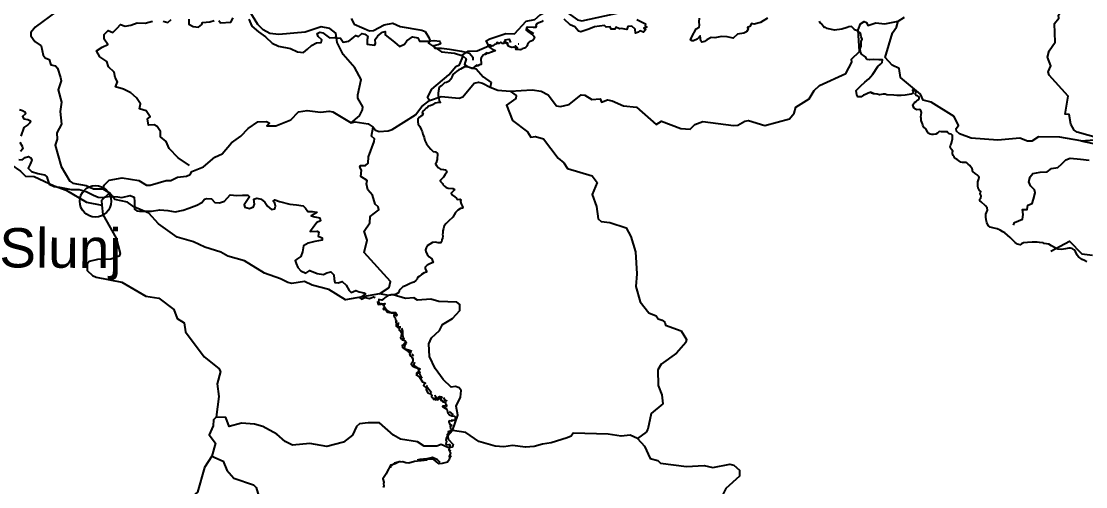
# Model space of a CAD drawing. Header units: metres. Extents: x 13.21 to 19.52, y 42.14 to 46.62.
# Drawn here: x 15.538 to 16.146, y 44.956 to 45.222 of the extents above; entities that cross this region are included whole.
import ezdxf

# ---------------------------------------------------------------- set-up
doc = ezdxf.new("R2010")
doc.units = ezdxf.units.M
doc.header["$MEASUREMENT"] = 0
for name, color, linetype in [('CESTE', 5, 'Continuous'), ('GE_obr', 210, 'Continuous'), ('grad_manji', 1, 'Continuous'), ('hr', 9, 'Continuous'), ('naziv_manji', 1, 'Continuous'), ('RIJEKE', 4, 'Continuous')]:
    doc.layers.add(name, color=color, linetype=linetype)
doc.styles.get("Standard").update_dxf_attribs({"font": 'arial.ttf'})

msp = doc.modelspace()

# ---------------------------------------------------------------- linework, layer by layer
at = {"layer": 'CESTE'}
for p, q in [((15.78933, 45.20235), (15.79016, 45.20189)), ((15.80623, 45.18679), (15.8056, 45.18428)), ((15.58445, 45.12613), (15.58508, 45.12819)), ((15.6094, 45.12835), (15.61141, 45.12827)), ((15.58445, 45.12613), (15.58819, 45.12384)), ((15.74231, 44.99251), (15.73586, 44.99252))]:
    msp.add_line(p, q, dxfattribs=at)
for points in [[(16.153, 45.15509), (16.14076, 45.15851), (16.13906, 45.15975), (16.1371, 45.16312), (16.13622, 45.16858), (16.13386, 45.16879), (16.13557, 45.17902), (16.1247, 45.19111), (16.12424, 45.19288), (16.12573, 45.1963), (16.12385, 45.20139), (16.12481, 45.20496), (16.12818, 45.20982), (16.12773, 45.22058), (16.13028, 45.22354), (16.13008, 45.22538), (16.13115, 45.22699), (16.13601, 45.23119), (16.14608, 45.2329)], [(15.55811, 45.22768), (15.54571, 45.21852), (15.54331, 45.21539), (15.54332, 45.21357), (15.54548, 45.21036), (15.54917, 45.20788), (15.55037, 45.20257), (15.55141, 45.20103), (15.55373, 45.20009), (15.55473, 45.19687), (15.5574, 45.19643), (15.55858, 45.19498), (15.56015, 45.18965), (15.56056, 45.18789), (15.55891, 45.18267), (15.56089, 45.17559), (15.55995, 45.17025), (15.56072, 45.16306), (15.55807, 45.15816), (15.55829, 45.15459), (15.55721, 45.15113), (15.56056, 45.13884), (15.56547, 45.13052), (15.56726, 45.1294), (15.57485, 45.12801)], [(15.72611, 45.16378), (15.73097, 45.16783), (15.73272, 45.17123), (15.73288, 45.17301), (15.73006, 45.17802), (15.72997, 45.17983), (15.732, 45.18863), (15.7283, 45.1953), (15.72168, 45.20295), (15.71826, 45.20972), (15.71746, 45.21509), (15.71395, 45.21768), (15.70915, 45.21863), (15.69999, 45.21557), (15.68488, 45.21433), (15.67983, 45.21477), (15.67593, 45.21703), (15.67296, 45.21994), (15.66676, 45.22982)], [(15.78933, 45.20235), (15.79294, 45.20468), (15.79813, 45.20495), (15.80483, 45.20777), (15.80331, 45.2106), (15.80528, 45.2118), (15.81456, 45.21493), (15.81937, 45.21459), (15.82615, 45.2219), (15.83113, 45.22292), (15.83438, 45.22566), (15.83854, 45.22772), (15.846, 45.2286), (15.84822, 45.22783), (15.85542, 45.2227), (15.85788, 45.22216), (15.8797, 45.22693)], [(15.72619, 45.2235), (15.72791, 45.22014), (15.73675, 45.21638), (15.73901, 45.21653), (15.74498, 45.21987), (15.75003, 45.2208), (15.75413, 45.21892), (15.76655, 45.21677), (15.76854, 45.21595), (15.77047, 45.2126), (15.77119, 45.21106), (15.77044, 45.20931), (15.77771, 45.20432), (15.78523, 45.20355), (15.78933, 45.20235)], [(15.81694, 45.18199), (15.82959, 45.1827), (15.83462, 45.18202), (15.83862, 45.17988), (15.8434, 45.17354), (15.84576, 45.17319), (15.85064, 45.1744), (15.85746, 45.17977), (15.85964, 45.17972), (15.86355, 45.17712), (15.86832, 45.17746), (15.86911, 45.17561), (15.87261, 45.17692), (15.87517, 45.17649), (15.88167, 45.17363), (15.88921, 45.17285), (15.90026, 45.16285), (15.90335, 45.16487), (15.91445, 45.16058), (15.91968, 45.1602), (15.92247, 45.16296), (15.92701, 45.16466), (15.94447, 45.1624), (15.94691, 45.1625), (15.95102, 45.16483), (15.95315, 45.16523), (15.96234, 45.16233), (15.97655, 45.1662), (15.97906, 45.16928), (15.98007, 45.17287), (15.98777, 45.17747), (15.99055, 45.1823), (15.9937, 45.18516), (16.0086, 45.19205), (16.01211, 45.19841), (16.01181, 45.20026), (16.01647, 45.20451), (16.01565, 45.21701), (16.01696, 45.22037), (16.01913, 45.22172), (16.02048, 45.22118), (16.02112, 45.21939), (16.02581, 45.22086), (16.03083, 45.22031), (16.0385, 45.22181)], [(16.11872, 45.15578), (16.11481, 45.15348), (16.11237, 45.15337), (16.10798, 45.15513), (16.0954, 45.15404), (16.08024, 45.15508), (16.07358, 45.15765), (16.07189, 45.15912), (16.07161, 45.16071), (16.0729, 45.16236), (16.07055, 45.1674), (16.05735, 45.17565), (16.0528, 45.17675), (16.05136, 45.1803), (16.03978, 45.18966), (16.03918, 45.19482), (16.03503, 45.19673), (16.03106, 45.20121), (16.03533, 45.21529), (16.03758, 45.21842), (16.0385, 45.22181)], [(16.0385, 45.22181), (16.04218, 45.22425)], [(15.77089, 45.17666), (15.76974, 45.17839), (15.77234, 45.18302), (15.78189, 45.19135), (15.7859, 45.19592), (15.78812, 45.19692), (15.79016, 45.20189)], [(15.79016, 45.20189), (15.79177, 45.20039), (15.79091, 45.1971), (15.79278, 45.19583), (15.79754, 45.1946), (15.80151, 45.19013), (15.80623, 45.18679)], [(15.77089, 45.17666), (15.77767, 45.17898), (15.78786, 45.17803), (15.79, 45.1787), (15.79639, 45.18646), (15.79889, 45.18698), (15.80126, 45.18654), (15.8056, 45.18428)], [(15.8056, 45.18428), (15.81002, 45.18253), (15.81694, 45.18199)], [(15.73874, 45.16129), (15.74012, 45.15967), (15.74217, 45.15894), (15.74741, 45.15922), (15.7496, 45.16002), (15.76284, 45.16846), (15.76654, 45.17317), (15.77089, 45.17666)], [(15.81694, 45.18199), (15.82034, 45.1795), (15.8202, 45.17767), (15.81484, 45.17392), (15.81824, 45.16522), (15.82697, 45.15871), (15.82873, 45.15559), (15.83137, 45.15603), (15.83604, 45.15476), (15.8443, 45.14364), (15.84757, 45.14098), (15.84981, 45.13775), (15.86378, 45.13356), (15.86661, 45.12978)], [(15.61141, 45.12827), (15.62055, 45.13098), (15.62314, 45.13084), (15.62711, 45.13287), (15.63222, 45.13344), (15.63418, 45.13443), (15.63516, 45.13615), (15.6418, 45.13873), (15.64836, 45.14421), (15.65258, 45.1462), (15.65785, 45.15236), (15.66313, 45.15617), (15.66731, 45.16068), (15.67286, 45.16444), (15.67776, 45.16455), (15.67958, 45.16359), (15.67799, 45.16214), (15.68311, 45.16211), (15.69177, 45.16566), (15.6962, 45.17004), (15.70112, 45.17087), (15.70866, 45.16986), (15.71359, 45.17056), (15.71582, 45.1701), (15.72611, 45.16378)], [(15.49216, 45.16672), (15.50167, 45.16421), (15.50422, 45.16121), (15.50377, 45.15937), (15.50458, 45.15784), (15.51235, 45.15067), (15.51813, 45.14714), (15.52292, 45.14606), (15.52923, 45.14309), (15.53188, 45.13998), (15.53741, 45.13629), (15.54027, 45.13334), (15.54519, 45.13325), (15.55659, 45.12786)], [(15.72611, 45.16378), (15.72856, 45.1644), (15.73591, 45.16322), (15.73874, 45.16129)], [(15.73501, 45.12908), (15.73524, 45.13096), (15.73169, 45.13321), (15.73218, 45.13684), (15.73106, 45.13864), (15.73156, 45.13947), (15.7344, 45.13944), (15.73587, 45.14092), (15.736, 45.14449), (15.7394, 45.15315), (15.73957, 45.15479), (15.73786, 45.15618), (15.73874, 45.16129)], [(16.14291, 45.15349), (16.13076, 45.15562), (16.11872, 45.15578)], [(16.14291, 45.15349), (16.15341, 45.15427)], [(16.14291, 45.15349), (16.1527, 45.15144), (16.15727, 45.14524), (16.16158, 45.14402), (16.16298, 45.14244), (16.1692, 45.13951), (16.18158, 45.13761), (16.18592, 45.13572), (16.19584, 45.13496), (16.20338, 45.13573), (16.21909, 45.14149), (16.22407, 45.14201), (16.22909, 45.14135), (16.23594, 45.13898), (16.23792, 45.1378), (16.23928, 45.13445), (16.24086, 45.13308), (16.24631, 45.131)], [(15.55659, 45.12786), (15.56337, 45.12543), (15.57505, 45.11856), (15.58391, 45.11686)], [(15.57485, 45.12801), (15.57906, 45.12617), (15.58445, 45.12613)], [(15.58508, 45.12819), (15.58799, 45.13105), (15.59537, 45.13248), (15.60498, 45.13094), (15.6094, 45.12835)], [(15.74229, 45.06621), (15.74792, 45.06977), (15.74873, 45.07326), (15.73357, 45.08977), (15.73539, 45.09682), (15.73362, 45.10194), (15.73681, 45.10682), (15.73706, 45.11039), (15.742, 45.11423), (15.74165, 45.11595), (15.73985, 45.11733), (15.73836, 45.12255), (15.73575, 45.12558), (15.73501, 45.12908)], [(15.86661, 45.12978), (15.86377, 45.12298), (15.86634, 45.11608), (15.86726, 45.10896), (15.86899, 45.10758), (15.87391, 45.10699), (15.88317, 45.10399), (15.88583, 45.09895), (15.88859, 45.09018), (15.88933, 45.07761), (15.88873, 45.07041), (15.89114, 45.0616), (15.89622, 45.05541), (15.90044, 45.05362), (15.90143, 45.0519), (15.9038, 45.05125), (15.90523, 45.0501), (15.90564, 45.04834), (15.91466, 45.04511), (15.91773, 45.04018), (15.9173, 45.03842), (15.91201, 45.03239), (15.90321, 45.02616), (15.90123, 45.02281), (15.90152, 45.01385), (15.90356, 45.00867), (15.90407, 45.00339), (15.8974, 44.99787), (15.89564, 44.989), (15.89461, 44.98734), (15.8896, 44.98372)], [(15.58819, 45.12384), (15.58364, 45.11955), (15.58391, 45.11686)], [(15.74229, 45.06621), (15.72303, 45.06279), (15.71339, 45.06865), (15.70389, 45.07116), (15.6996, 45.0732), (15.69233, 45.07217), (15.68995, 45.07271), (15.68587, 45.07486), (15.67671, 45.07798), (15.66522, 45.085), (15.65586, 45.08777), (15.65186, 45.08999), (15.64263, 45.09293), (15.63625, 45.09591), (15.62691, 45.09855), (15.61615, 45.10618), (15.61062, 45.11221), (15.60201, 45.11599), (15.59853, 45.11861), (15.59117, 45.12006), (15.58819, 45.12384)], [(15.58391, 45.11686), (15.58447, 45.11148), (15.59192, 45.0981), (15.59434, 45.08919), (15.59366, 45.08766), (15.58906, 45.08597), (15.58145, 45.08588), (15.57667, 45.08477), (15.57543, 45.08318), (15.57542, 45.07961), (15.57844, 45.07673), (15.58063, 45.07581), (15.59529, 45.07299), (15.609, 45.06494), (15.61632, 45.06367), (15.62502, 45.05726), (15.62689, 45.05209), (15.63075, 45.04969), (15.63154, 45.04454), (15.64218, 45.0302), (15.65064, 45.02355), (15.6515, 45.02188), (15.64962, 45.01485), (15.65061, 45.00769), (15.64911, 44.99576)], [(15.784, 44.98822), (15.78707, 44.99696), (15.78624, 45.0022), (15.78855, 45.00732), (15.78898, 45.01096), (15.78795, 45.01257), (15.78582, 45.0134), (15.78328, 45.01296), (15.77881, 45.01727), (15.7741, 45.02364), (15.77083, 45.03044), (15.77059, 45.0376), (15.77211, 45.04105), (15.77666, 45.04526), (15.77836, 45.04869), (15.78404, 45.05223), (15.78826, 45.05674), (15.78831, 45.06024), (15.78644, 45.06153), (15.77629, 45.06179), (15.77162, 45.06311), (15.76411, 45.06269), (15.76207, 45.0639), (15.75719, 45.0636), (15.75025, 45.0657), (15.7477, 45.06536), (15.74229, 45.06621)], [(15.64911, 44.99576), (15.64759, 44.99428), (15.64731, 44.99079), (15.64507, 44.98567), (15.6488, 44.98097), (15.64665, 44.97354)], [(15.73586, 44.99252), (15.73099, 44.99194), (15.72926, 44.99058), (15.72692, 44.9855), (15.72186, 44.98147), (15.71239, 44.979), (15.70256, 44.98079), (15.69277, 44.97991), (15.68844, 44.98189), (15.6837, 44.9861), (15.67575, 44.99043), (15.67104, 44.99185), (15.6635, 44.99237), (15.65649, 44.99049), (15.65463, 44.99559), (15.64911, 44.99576)], [(15.784, 44.98822), (15.78148, 44.98514), (15.78165, 44.98335), (15.78445, 44.98028), (15.78414, 44.97867), (15.78144, 44.97856), (15.77753, 44.98017), (15.77516, 44.97929), (15.76787, 44.97928), (15.76409, 44.9817), (15.75437, 44.98327), (15.75034, 44.98548), (15.74231, 44.99251)], [(15.83536, 44.98049), (15.83074, 44.97908), (15.82566, 44.97864), (15.81828, 44.97968), (15.81338, 44.97883), (15.80835, 44.97927), (15.799, 44.98197), (15.79164, 44.98699), (15.784, 44.98822)], [(15.8896, 44.98372), (15.88557, 44.98556), (15.88043, 44.98506), (15.87303, 44.98619), (15.85303, 44.98669), (15.85183, 44.985), (15.84962, 44.98411), (15.84049, 44.98116), (15.83536, 44.98049)], [(15.8896, 44.98372), (15.89376, 44.97921), (15.89691, 44.97228), (15.90123, 44.97102), (15.90286, 44.96956), (15.91776, 44.96775), (15.92784, 44.96816), (15.93267, 44.96704), (15.9424, 44.96904), (15.94463, 44.96848), (15.94792, 44.96559), (15.94793, 44.96214), (15.94008, 44.95512), (15.93591, 44.94668), (15.92125, 44.93429), (15.92017, 44.92946)], [(15.64665, 44.97354), (15.64246, 44.96705), (15.63838, 44.953), (15.63358, 44.94882), (15.62522, 44.93842)], [(15.64665, 44.97354), (15.65305, 44.97079), (15.65511, 44.9656), (15.65913, 44.96105), (15.67047, 44.95715), (15.67196, 44.95568), (15.67354, 44.95046), (15.67767, 44.94822), (15.67854, 44.94667), (15.67779, 44.94486), (15.6803, 44.94183), (15.68231, 44.94071), (15.68957, 44.93922), (15.70123, 44.93229), (15.70644, 44.9221), (15.71116, 44.92221), (15.71774, 44.9168), (15.71948, 44.90983), (15.72382, 44.9054), (15.72422, 44.90367), (15.72404, 44.89464), (15.72673, 44.88956), (15.724, 44.88514)]]:
    msp.add_lwpolyline(points, dxfattribs=at)
at = {"layer": 'GE_obr'}
msp.add_lwpolyline([(16.12575, 45.09068), (16.13642, 45.09623), (16.14332, 45.08906), (16.14954, 45.08836)], dxfattribs=at)
at = {"layer": 'grad_manji'}
msp.add_circle((15.58019, 45.11907), 0.00898, dxfattribs=at)
at = {"layer": 'hr'}
for points in [[(15.83591, 45.22236), (15.8349, 45.22156), (15.83331, 45.22094), (15.83213, 45.22036), (15.83167, 45.21943), (15.83195, 45.21888), (15.83155, 45.21834), (15.8302, 45.21824), (15.8266, 45.21849), (15.82617, 45.21751), (15.8262, 45.21679), (15.82705, 45.2159), (15.82972, 45.21407), (15.83057, 45.21331), (15.83088, 45.21225), (15.82999, 45.21081), (15.82805, 45.21008), (15.82772, 45.2097), (15.82696, 45.20851), (15.82654, 45.20763), (15.82592, 45.20703), (15.82522, 45.20642), (15.82386, 45.2061), (15.82333, 45.20574), (15.82267, 45.20548), (15.82148, 45.20575), (15.82028, 45.20579), (15.82032, 45.2062), (15.82119, 45.20673), (15.81997, 45.20783), (15.81976, 45.20768), (15.82013, 45.2073), (15.82004, 45.20696), (15.81921, 45.20681), (15.81891, 45.20706), (15.81795, 45.20687), (15.81687, 45.20719), (15.81607, 45.20769), (15.81553, 45.20859), (15.81565, 45.20937), (15.81445, 45.20937), (15.81443, 45.21017), (15.81365, 45.21022), (15.81329, 45.20921), (15.81254, 45.20911), (15.81173, 45.20987), (15.81049, 45.20918), (15.80958, 45.20968), (15.80895, 45.20884), (15.80795, 45.2085), (15.80713, 45.20772), (15.80616, 45.2075), (15.80432, 45.20809), (15.80465, 45.20741), (15.80552, 45.2066), (15.80674, 45.20586), (15.80814, 45.2054), (15.80848, 45.2049), (15.80418, 45.20342), (15.80345, 45.20388), (15.8029, 45.20284), (15.80228, 45.20313), (15.80185, 45.20271), (15.80044, 45.20089), (15.80024, 45.20006), (15.80045, 45.19793), (15.80041, 45.19717), (15.79943, 45.19696), (15.79856, 45.19644), (15.79782, 45.19676), (15.79764, 45.19625), (15.79696, 45.19626), (15.79545, 45.19487), (15.79508, 45.19492), (15.79373, 45.19543), (15.79222, 45.19584), (15.79114, 45.19583), (15.79096, 45.19573), (15.78864, 45.19451), (15.78763, 45.19413), (15.78627, 45.19314), (15.78544, 45.19244), (15.78424, 45.19151), (15.78365, 45.18986), (15.78312, 45.18873), (15.78207, 45.18769), (15.78069, 45.18695), (15.77944, 45.1866), (15.77866, 45.18599), (15.77777, 45.185), (15.7771, 45.18453), (15.77647, 45.18423), (15.77602, 45.18213), (15.77583, 45.18079), (15.77596, 45.1792), (15.77617, 45.17766), (15.77652, 45.1766), (15.77729, 45.17541), (15.77528, 45.17525), (15.77395, 45.17501), (15.77269, 45.17413), (15.77133, 45.17361), (15.77028, 45.17338), (15.76968, 45.17246), (15.76907, 45.1722), (15.76809, 45.17125), (15.7671, 45.17049), (15.76679, 45.16984), (15.76727, 45.16882), (15.76686, 45.16828), (15.76606, 45.16775), (15.76527, 45.1671), (15.76424, 45.16595), (15.76424, 45.16528), (15.76431, 45.16447), (15.76445, 45.16302), (15.76543, 45.16169), (15.76621, 45.16014), (15.76669, 45.15897), (15.76716, 45.15732), (15.76781, 45.15554), (15.76834, 45.15377), (15.76922, 45.15181), (15.77027, 45.1503), (15.77176, 45.14888), (15.77298, 45.14755), (15.7744, 45.14727), (15.77554, 45.14638), (15.77539, 45.14296), (15.77496, 45.14186), (15.77484, 45.14115), (15.77439, 45.14054), (15.77494, 45.13945), (15.77606, 45.13823), (15.77715, 45.13748), (15.77886, 45.13725), (15.77995, 45.13694), (15.7807, 45.13654), (15.78089, 45.13568), (15.77986, 45.13445), (15.77888, 45.13292), (15.77781, 45.13179), (15.77711, 45.13098), (15.77721, 45.13029), (15.77829, 45.1292), (15.77856, 45.12869), (15.77872, 45.12838), (15.77945, 45.12771), (15.78036, 45.12693), (15.78162, 45.12654), (15.78422, 45.12634), (15.78512, 45.12574), (15.78504, 45.12533), (15.7833, 45.12374), (15.784, 45.12257), (15.78543, 45.12163), (15.78643, 45.12087), (15.78691, 45.12014), (15.78834, 45.12025), (15.78891, 45.11986), (15.78865, 45.11892), (15.78893, 45.11766), (15.78958, 45.11643), (15.78991, 45.11557), (15.78985, 45.11514), (15.78864, 45.11486), (15.7871, 45.11404), (15.78582, 45.11273), (15.78434, 45.11008), (15.78177, 45.10779), (15.78042, 45.10638), (15.77939, 45.10497), (15.77889, 45.10352), (15.77858, 45.10227), (15.7785, 45.10086), (15.77832, 45.1002), (15.77846, 45.09937), (15.77853, 45.09913), (15.77841, 45.09798), (15.77803, 45.09703), (15.7777, 45.09595), (15.77739, 45.09526), (15.77594, 45.09527), (15.77436, 45.09565), (15.77257, 45.09551), (15.76957, 45.09359), (15.76899, 45.09258), (15.76864, 45.09137), (15.76878, 45.09032), (15.7696, 45.08873), (15.77081, 45.08738), (15.77225, 45.08627), (15.77272, 45.0851), (15.77298, 45.08417), (15.77157, 45.08356), (15.76959, 45.08257), (15.76841, 45.08139), (15.76839, 45.08046), (15.76913, 45.07927), (15.76929, 45.07865), (15.76793, 45.07822), (15.76634, 45.0773), (15.76511, 45.07612), (15.76416, 45.07554), (15.76393, 45.07452), (15.76321, 45.07377), (15.76205, 45.07293), (15.76078, 45.07245), (15.75993, 45.07204), (15.75726, 45.07072), (15.75569, 45.07022), (15.75422, 45.06868), (15.75353, 45.06789), (15.75332, 45.06701), (15.75196, 45.06607), (15.75079, 45.06561), (15.74889, 45.06568), (15.74727, 45.06536), (15.74569, 45.06406), (15.7446, 45.06325), (15.74437, 45.06305), (15.74379, 45.06255), (15.74191, 45.063), (15.74176, 45.06165), (15.74231, 45.06044), (15.74292, 45.06014), (15.74331, 45.06075), (15.74409, 45.06045), (15.74543, 45.06077), (15.74542, 45.06032), (15.74511, 45.05992), (15.74453, 45.0596), (15.74509, 45.05921), (15.74495, 45.05849), (15.74456, 45.05786), (15.74467, 45.05731), (15.74547, 45.0575), (15.74611, 45.0574), (15.74624, 45.0568), (15.74689, 45.05585), (15.74896, 45.05548), (15.74967, 45.05547), (15.75039, 45.05512), (15.75112, 45.05531), (15.75146, 45.0555), (15.75196, 45.05484), (15.75245, 45.05432), (15.75202, 45.05366), (15.75152, 45.05395), (15.75098, 45.0544), (15.75055, 45.05392), (15.75073, 45.0532), (15.75138, 45.05245), (15.75154, 45.05142), (15.75201, 45.05087), (15.752, 45.05048), (15.75164, 45.05047), (15.75167, 45.04979), (15.752, 45.04918), (15.7519, 45.04868), (15.75192, 45.04771), (15.75248, 45.04747), (15.75332, 45.04679), (15.75372, 45.04623), (15.75364, 45.04541), (15.75431, 45.04483), (15.75506, 45.04371), (15.75507, 45.04345), (15.75492, 45.0433), (15.75479, 45.04249), (15.75493, 45.04195), (15.75437, 45.04112), (15.75451, 45.04067), (15.75505, 45.04053), (15.75526, 45.04003), (15.75596, 45.04003), (15.75697, 45.03949), (15.75778, 45.03824), (15.75747, 45.03819), (15.75688, 45.03803), (15.75612, 45.03717), (15.75588, 45.03684), (15.75538, 45.03666), (15.75548, 45.03559), (15.75697, 45.03438), (15.75872, 45.03335), (15.75904, 45.03304), (15.7601, 45.03281), (15.76018, 45.0325), (15.75984, 45.03231), (15.75955, 45.03204), (15.75986, 45.03091), (15.76086, 45.03007), (15.7615, 45.02907), (15.76139, 45.02797), (15.7612, 45.02729), (15.76046, 45.02605), (15.76147, 45.02486), (15.76167, 45.02475), (15.76252, 45.02429), (15.76344, 45.0239), (15.76408, 45.02352), (15.76467, 45.0234), (15.76518, 45.02353), (15.76536, 45.02302), (15.76447, 45.02213), (15.76484, 45.02198), (15.7654, 45.02157), (15.76514, 45.02097), (15.76453, 45.02101), (15.76397, 45.02125), (15.76359, 45.02091), (15.76371, 45.02025), (15.76343, 45.02018), (15.76339, 45.01991), (15.76523, 45.01865), (15.76684, 45.01598), (15.76789, 45.01564), (15.76867, 45.0153), (15.76805, 45.01505), (15.7675, 45.01393), (15.76915, 45.0124), (15.76903, 45.01142), (15.76997, 45.00977), (15.77101, 45.00927), (15.77149, 45.00945), (15.77227, 45.00846), (15.77207, 45.0074), (15.77251, 45.00706), (15.77298, 45.00684), (15.77323, 45.00599), (15.77448, 45.00684), (15.77506, 45.0065), (15.77414, 45.00609), (15.7741, 45.0057), (15.7751, 45.00635), (15.77581, 45.00701), (15.77686, 45.00763), (15.77772, 45.00737), (15.77732, 45.00638), (15.77733, 45.00551), (15.77769, 45.00531), (15.77829, 45.00531), (15.77828, 45.00487), (15.77848, 45.00457), (15.77939, 45.00454), (15.78009, 45.00423), (15.78006, 45.0034), (15.78065, 45.00289), (15.78064, 45.0021), (15.77984, 45.0023), (15.77872, 45.00212), (15.77828, 45.00186), (15.77989, 45.00093), (15.78082, 45.00037), (15.78127, 44.99892), (15.78131, 44.99823), (15.78227, 44.99707), (15.78364, 44.99666), (15.78511, 44.99648), (15.78562, 44.99602), (15.78557, 44.99453), (15.78486, 44.99388), (15.78377, 44.99411), (15.78369, 44.99346), (15.78211, 44.99374), (15.78189, 44.99315), (15.78251, 44.9916), (15.78327, 44.99136), (15.7834, 44.99093), (15.78268, 44.99076), (15.78296, 44.98917), (15.78342, 44.98851), (15.78282, 44.98782), (15.78159, 44.98741), (15.78216, 44.98706), (15.78106, 44.98571), (15.78126, 44.98539), (15.78046, 44.98391), (15.78026, 44.98271), (15.78028, 44.98266), (15.78061, 44.98188), (15.78016, 44.98044), (15.78078, 44.98009), (15.7821, 44.98029), (15.78268, 44.97988), (15.7819, 44.97745), (15.78235, 44.97634), (15.78292, 44.97532), (15.78212, 44.97343), (15.78288, 44.97374), (15.7832, 44.97335), (15.78229, 44.9724), (15.78215, 44.97156), (15.78126, 44.97022), (15.77819, 44.96933), (15.77643, 44.96925), (15.77487, 44.97037), (15.77338, 44.9716), (15.76978, 44.97194), (15.76904, 44.97136), (15.76793, 44.97109), (15.76609, 44.97083), (15.76411, 44.97071), (15.76229, 44.97056), (15.75917, 44.96964), (15.75744, 44.96969), (15.75564, 44.97033), (15.75551, 44.97031), (15.75324, 44.97013), (15.75125, 44.96913), (15.75024, 44.96875), (15.74857, 44.96835), (15.74807, 44.9673), (15.74755, 44.96608), (15.74673, 44.96476), (15.74615, 44.96348), (15.7442, 44.96057), (15.74488, 44.95867), (15.7446, 44.95774), (15.74488, 44.95669), (15.74443, 44.95559)], [(15.88922, 45.22285), (15.89426, 45.22033), (15.89409, 45.21921), (15.89505, 45.21842), (15.89339, 45.21781), (15.89411, 45.21749), (15.89423, 45.21686), (15.89318, 45.21562), (15.89093, 45.21643), (15.89026, 45.21566), (15.88848, 45.21507), (15.8884, 45.21737), (15.88644, 45.21895), (15.8842, 45.21883), (15.88355, 45.21711), (15.8803, 45.2178), (15.8795, 45.21752), (15.87738, 45.21852), (15.87676, 45.21732), (15.87457, 45.2174), (15.87399, 45.21871), (15.87184, 45.21852), (15.87086, 45.21937), (15.86515, 45.21863), (15.86198, 45.21741), (15.85737, 45.21585), (15.85601, 45.21613), (15.85394, 45.21862), (15.85122, 45.21988), (15.84778, 45.22301)], [(15.96383, 45.22367), (15.96, 45.22113), (15.95624, 45.22027), (15.95481, 45.2205), (15.95391, 45.21888), (15.95256, 45.21837), (15.95285, 45.21736), (15.95194, 45.21577), (15.95038, 45.21498), (15.94678, 45.21438), (15.94426, 45.21218), (15.94086, 45.2129), (15.9376, 45.21312), (15.9339, 45.21234), (15.93181, 45.21248), (15.92923, 45.21125), (15.92794, 45.21019), (15.92644, 45.20994), (15.92579, 45.2107), (15.92545, 45.21351), (15.92368, 45.21163), (15.92172, 45.21058), (15.92089, 45.21059), (15.91987, 45.21119), (15.92067, 45.21294), (15.92323, 45.21747), (15.92495, 45.21845), (15.92515, 45.21961), (15.92496, 45.22148), (15.925, 45.22354)], [(16.14625, 45.08443), (16.14487, 45.08518), (16.14356, 45.08577), (16.14149, 45.0873), (16.14077, 45.08839), (16.13976, 45.09037), (16.13893, 45.09141), (16.13783, 45.09216), (16.13691, 45.09224), (16.13602, 45.09221), (16.13403, 45.0919), (16.13182, 45.09147), (16.1297, 45.0917), (16.12779, 45.09261), (16.12613, 45.09358), (16.12458, 45.0946), (16.12194, 45.09506), (16.1213, 45.09527), (16.11925, 45.09545), (16.11789, 45.0957), (16.11497, 45.09575), (16.11235, 45.0956), (16.11011, 45.09543), (16.10895, 45.09485), (16.10812, 45.0943), (16.10676, 45.09451), (16.10536, 45.09556), (16.10412, 45.09675), (16.10362, 45.09727), (16.10249, 45.09846), (16.09942, 45.101), (16.09826, 45.10162), (16.09679, 45.10254), (16.09499, 45.10335), (16.09329, 45.10366), (16.09108, 45.10431), (16.08984, 45.10519), (16.08922, 45.10701), (16.08887, 45.10848), (16.08867, 45.11016), (16.08867, 45.1117), (16.0896, 45.11399), (16.0893, 45.1153), (16.08831, 45.11651), (16.08585, 45.1187), (16.08515, 45.11941), (16.08521, 45.12031), (16.08575, 45.12089), (16.08583, 45.12212), (16.08538, 45.12325), (16.08548, 45.12419), (16.08564, 45.12473), (16.08486, 45.12549), (16.08445, 45.12606), (16.08404, 45.12745), (16.08397, 45.1292), (16.08407, 45.13025), (16.08462, 45.13188), (16.08478, 45.13261), (16.08464, 45.13324), (16.08365, 45.13422), (16.08258, 45.13493), (16.08113, 45.13602), (16.08094, 45.13646), (16.08106, 45.13712), (16.08084, 45.1376), (16.07936, 45.13949), (16.07849, 45.14024), (16.07806, 45.14068), (16.07778, 45.14097), (16.07762, 45.14111), (16.07708, 45.14115), (16.07529, 45.14117), (16.0744, 45.1414), (16.07375, 45.14171), (16.07214, 45.14298), (16.07079, 45.14377), (16.07045, 45.14457), (16.06995, 45.14522), (16.06965, 45.14582), (16.06955, 45.14612), (16.06951, 45.14661), (16.06964, 45.14712), (16.06966, 45.14761), (16.06898, 45.1487), (16.06838, 45.14937), (16.06831, 45.15019), (16.06834, 45.15091), (16.06866, 45.15132), (16.06887, 45.15168), (16.06898, 45.15228), (16.06961, 45.1547), (16.06948, 45.15675), (16.0694, 45.15683), (16.06924, 45.15702), (16.06874, 45.15735), (16.06791, 45.15755), (16.06726, 45.15804), (16.06696, 45.15834), (16.06678, 45.15868), (16.06624, 45.15873), (16.06512, 45.15871), (16.06443, 45.15876), (16.06304, 45.15879), (16.062, 45.15884), (16.06143, 45.15841), (16.06095, 45.15799), (16.06001, 45.15745), (16.05878, 45.15713), (16.05775, 45.15716), (16.05687, 45.15741), (16.05567, 45.15792), (16.05535, 45.15846), (16.05448, 45.16017), (16.05294, 45.16159), (16.05258, 45.16247), (16.05241, 45.16334), (16.05211, 45.16426), (16.05167, 45.16518), (16.05164, 45.16633), (16.0514, 45.16726), (16.05169, 45.1685), (16.05186, 45.1697), (16.05152, 45.17089), (16.05137, 45.17127), (16.05044, 45.17141), (16.04913, 45.17124), (16.04849, 45.17158), (16.04808, 45.17185), (16.04771, 45.1722), (16.04704, 45.1732), (16.04683, 45.17411), (16.04719, 45.17468), (16.04781, 45.17538), (16.04873, 45.17612), (16.04927, 45.17644), (16.04996, 45.17707), (16.05059, 45.17781), (16.05049, 45.17835), (16.05018, 45.1789), (16.04955, 45.17933), (16.04873, 45.17952), (16.04833, 45.18025), (16.04844, 45.18059), (16.04878, 45.18128), (16.04857, 45.18193), (16.04697, 45.18267), (16.04666, 45.18244), (16.04702, 45.18194), (16.04693, 45.18062), (16.046, 45.18016), (16.0426, 45.17962), (16.04033, 45.17941), (16.03796, 45.17937), (16.03603, 45.1797), (16.0321, 45.17991), (16.0312, 45.18029), (16.02991, 45.18024), (16.02795, 45.17988), (16.02652, 45.18021), (16.02509, 45.18049), (16.02418, 45.18039), (16.02378, 45.18091), (16.02327, 45.18086), (16.02299, 45.18128), (16.02253, 45.18122), (16.02138, 45.18072), (16.01989, 45.18), (16.0188, 45.17956), (16.01736, 45.17873), (16.01555, 45.17865), (16.01502, 45.17982), (16.0145, 45.18235), (16.0172, 45.18502), (16.01945, 45.18713), (16.0218, 45.18894), (16.02282, 45.19014), (16.02415, 45.19157), (16.02684, 45.19602), (16.02853, 45.19736), (16.02941, 45.19834), (16.02962, 45.19985), (16.02742, 45.19976), (16.02422, 45.19999), (16.02207, 45.19973), (16.02084, 45.2001), (16.02046, 45.2003), (16.02001, 45.20136), (16.01882, 45.2022), (16.01759, 45.20296), (16.01707, 45.20443), (16.0169, 45.20608), (16.01741, 45.2076), (16.01743, 45.20907), (16.01741, 45.21038), (16.0179, 45.21166), (16.01731, 45.21294), (16.0171, 45.21512), (16.01576, 45.21616), (16.01414, 45.21676), (16.01346, 45.21731), (16.01188, 45.21883), (16.01034, 45.2187), (16.00947, 45.21837), (16.0064, 45.21727), (16.00225, 45.21669), (15.99804, 45.21766), (15.99688, 45.21838), (15.99624, 45.21833), (15.99461, 45.22057), (15.99398, 45.22102), (15.99356, 45.22189)]]:
    msp.add_lwpolyline(points, dxfattribs=at)
at = {"layer": 'RIJEKE'}
for points in [[(15.63398, 45.13946), (15.62747, 45.14379), (15.62224, 45.14927), (15.62062, 45.15316), (15.61735, 45.1559), (15.61733, 45.15888), (15.61537, 45.16185), (15.61375, 45.16277), (15.61375, 45.16277), (15.6105, 45.16252), (15.60984, 45.16618), (15.61145, 45.16734), (15.60915, 45.17077), (15.60526, 45.1719), (15.60589, 45.17466), (15.6036, 45.17808), (15.60033, 45.18105), (15.59611, 45.1831), (15.59157, 45.18446), (15.59284, 45.1872), (15.59152, 45.18972), (15.59085, 45.1927), (15.58758, 45.1959), (15.5866, 45.19887), (15.58268, 45.20161), (15.58072, 45.20504), (15.58394, 45.20711), (15.58717, 45.2085), (15.58521, 45.2117), (15.58519, 45.21423), (15.58745, 45.21653), (15.58745, 45.21653), (15.59003, 45.21539), (15.59262, 45.21792), (15.59455, 45.21999), (15.59455, 45.21999), (15.59714, 45.21907), (15.60039, 45.21956), (15.60394, 45.22094), (15.60394, 45.22094), (15.60848, 45.22073), (15.61269, 45.22188)], [(15.61886, 45.2219), (15.62145, 45.22122), (15.62339, 45.22284)], [(15.63344, 45.22309), (15.63346, 45.22011), (15.63607, 45.21876), (15.63898, 45.21853), (15.64092, 45.21992), (15.64123, 45.22106), (15.64544, 45.22153), (15.64804, 45.22222)], [(15.65064, 45.22224), (15.65161, 45.22086), (15.65745, 45.22134), (15.65873, 45.22387)], [(15.66781, 45.22297), (15.66946, 45.21908), (15.67336, 45.21588), (15.67728, 45.21292), (15.68117, 45.20926), (15.68476, 45.20767), (15.69157, 45.20631), (15.69547, 45.20448), (15.69903, 45.20404), (15.70015, 45.20495), (15.7013, 45.20588), (15.70355, 45.20794), (15.70647, 45.20956), (15.70907, 45.20979), (15.70938, 45.21118), (15.70742, 45.21323), (15.70677, 45.21484), (15.70839, 45.21552), (15.70839, 45.21552), (15.71001, 45.21531), (15.7139, 45.21233), (15.71683, 45.21257), (15.71683, 45.21257), (15.71789, 45.21242), (15.72007, 45.21212), (15.72171, 45.20983), (15.72494, 45.21052), (15.72752, 45.21259), (15.72882, 45.21374), (15.72882, 45.21374), (15.73044, 45.21306), (15.73237, 45.2149), (15.73237, 45.2149), (15.73393, 45.21454), (15.73467, 45.21389), (15.73562, 45.21308), (15.73531, 45.21124), (15.73532, 45.20872), (15.73954, 45.20827), (15.74018, 45.20919), (15.73986, 45.21148), (15.74146, 45.21354), (15.74404, 45.21561), (15.74566, 45.21608), (15.74566, 45.21608), (15.74568, 45.21402), (15.75089, 45.20989), (15.7538, 45.20738), (15.75673, 45.20877), (15.75801, 45.2106), (15.76124, 45.2129), (15.76124, 45.2129), (15.76417, 45.21245), (15.76513, 45.21039), (15.76999, 45.21039), (15.77357, 45.21086), (15.77357, 45.21086), (15.77681, 45.21041), (15.77714, 45.20903), (15.77585, 45.20835), (15.77326, 45.20788), (15.77391, 45.20651), (15.7778, 45.20652), (15.7778, 45.20652), (15.78234, 45.20585), (15.78916, 45.20471), (15.7937, 45.20356), (15.79565, 45.20128), (15.79565, 45.19957)], [(15.82861, 45.21588), (15.82672, 45.2176), (15.82672, 45.21789)], [(15.83056, 45.21469), (15.82906, 45.2156), (15.82861, 45.21588)], [(15.80642, 45.20786), (15.80535, 45.20817), (15.80535, 45.20869)], [(15.81374, 45.21133), (15.81636, 45.21163), (15.81636, 45.21163), (15.81726, 45.20973)], [(15.82154, 45.20894), (15.82187, 45.20895)], [(15.5369, 45.17141), (15.53853, 45.17096), (15.53983, 45.17005), (15.54016, 45.16891), (15.53855, 45.16753), (15.53922, 45.16615), (15.5415, 45.1657), (15.54311, 45.16503), (15.5428, 45.16387), (15.54152, 45.16272), (15.53926, 45.16111), (15.53767, 45.1563)], [(15.53706, 45.15285), (15.53836, 45.15056), (15.53871, 45.14896), (15.53742, 45.14758)], [(15.53649, 45.143), (15.53843, 45.14278), (15.54004, 45.14415), (15.54198, 45.14462), (15.54198, 45.14462), (15.54329, 45.14394), (15.54394, 45.14257), (15.54299, 45.14027), (15.5417, 45.13798), (15.54367, 45.13615), (15.54724, 45.13502), (15.55112, 45.13413), (15.55243, 45.13298), (15.55277, 45.1316), (15.55376, 45.12886), (15.55669, 45.1275), (15.55961, 45.12704), (15.56641, 45.12577), (15.56927, 45.12579), (15.57094, 45.12581), (15.57094, 45.12581), (15.57483, 45.12459), (15.57906, 45.12253), (15.58166, 45.1214), (15.58393, 45.12117), (15.5886, 45.12191)], [(16.10439, 45.10543), (16.10503, 45.10702), (16.10955, 45.10884), (16.10989, 45.1116), (16.10958, 45.11435), (16.11216, 45.11433), (16.11249, 45.11686), (16.11509, 45.11777), (16.11573, 45.1203), (16.11669, 45.12395), (16.1164, 45.12556), (16.11413, 45.12786), (16.11369, 45.12891), (16.11316, 45.13014), (16.11381, 45.13312), (16.11543, 45.13496), (16.11964, 45.13565), (16.12353, 45.13586), (16.12613, 45.13769), (16.12969, 45.13838), (16.13195, 45.14045), (16.13422, 45.14273), (16.13683, 45.14365), (16.13683, 45.14365), (16.14265, 45.14318), (16.1475, 45.14248)], [(15.5886, 45.12191), (15.59298, 45.12167), (15.59525, 45.12122), (15.60009, 45.12239), (15.60009, 45.12239), (15.60237, 45.12148), (15.6024, 45.11872), (15.60243, 45.1146), (15.60372, 45.11368), (15.60534, 45.11347), (15.61214, 45.11348), (15.61699, 45.11419), (15.61699, 45.11419), (15.62152, 45.11375), (15.62574, 45.11308), (15.63026, 45.11401), (15.63348, 45.11516), (15.63801, 45.11678), (15.64092, 45.1184), (15.64251, 45.12023), (15.64381, 45.1207), (15.64381, 45.1207), (15.64641, 45.12048), (15.64835, 45.11842), (15.65095, 45.1182), (15.65385, 45.11912), (15.65707, 45.1228), (15.65707, 45.1228), (15.66095, 45.12236), (15.66419, 45.1226), (15.66711, 45.1226), (15.66711, 45.1226), (15.66808, 45.12168), (15.66744, 45.12054), (15.66519, 45.11709), (15.66553, 45.11572), (15.66811, 45.11504), (15.67037, 45.11597), (15.67102, 45.11735), (15.67068, 45.12031), (15.6723, 45.12079), (15.6723, 45.12079), (15.67489, 45.12032), (15.67683, 45.11851), (15.67847, 45.11621), (15.68076, 45.11439), (15.6827, 45.11485), (15.68299, 45.11623), (15.68266, 45.11806), (15.68169, 45.1192), (15.68266, 45.1199), (15.68266, 45.1199), (15.68526, 45.11899), (15.69109, 45.1174), (15.69497, 45.11695), (15.69887, 45.1165), (15.70016, 45.11512), (15.70147, 45.1133), (15.70406, 45.11332), (15.70406, 45.11332), (15.70665, 45.11285), (15.70633, 45.1124), (15.70342, 45.11079), (15.70536, 45.1101), (15.70828, 45.10965), (15.70862, 45.10782), (15.70668, 45.1069), (15.70443, 45.10414), (15.70282, 45.10185), (15.70671, 45.10208), (15.70671, 45.10208), (15.70767, 45.1014), (15.70737, 45.09911), (15.70963, 45.09819), (15.70964, 45.09683), (15.70544, 45.09612), (15.70156, 45.0952), (15.69897, 45.0936), (15.69835, 45.09015), (15.69739, 45.08763), (15.6952, 45.08605), (15.69418, 45.08533), (15.69483, 45.0835), (15.69582, 45.08121), (15.69744, 45.07937), (15.70036, 45.07801), (15.70262, 45.07962), (15.70262, 45.07962), (15.70684, 45.0778), (15.71039, 45.07735), (15.71233, 45.07827), (15.71452, 45.07883), (15.71452, 45.07883), (15.71621, 45.07713), (15.71655, 45.07461), (15.71688, 45.07278), (15.71882, 45.07255), (15.72107, 45.07325), (15.72107, 45.07325), (15.72335, 45.0712), (15.72499, 45.06821), (15.72628, 45.06707), (15.72887, 45.06823), (15.72887, 45.06823), (15.73081, 45.06731), (15.73341, 45.06686), (15.73437, 45.06618), (15.73116, 45.06388), (15.73212, 45.06319), (15.73406, 45.06411), (15.73406, 45.06411), (15.73665, 45.06366), (15.73891, 45.06459), (15.73891, 45.06459), (15.7399, 45.06406)], [(15.74124, 45.06189), (15.74119, 45.06162), (15.74152, 45.06023), (15.74411, 45.06047)], [(15.7461, 45.05808), (15.74508, 45.05773), (15.74866, 45.05567), (15.75168, 45.05549)], [(15.75311, 45.04987), (15.7529, 45.04742), (15.75455, 45.04743)], [(15.75503, 45.04666), (15.75548, 45.04491), (15.75549, 45.04239), (15.75615, 45.04056), (15.75666, 45.04033)], [(15.75756, 45.03753), (15.75682, 45.03713), (15.7565, 45.03506), (15.76007, 45.03392), (15.76078, 45.0335)], [(15.76136, 45.03186), (15.76104, 45.0314), (15.7618, 45.03079)], [(15.76235, 45.02729), (15.76172, 45.02545), (15.76431, 45.02385), (15.76547, 45.0235)], [(15.76518, 45.02092), (15.76497, 45.02087), (15.76595, 45.01905), (15.7667, 45.01837)], [(15.76952, 45.01395), (15.7692, 45.01355), (15.7706, 45.0118)], [(15.7706, 45.0118), (15.77212, 45.0099)], [(15.77396, 45.00854), (15.77407, 45.00783), (15.77536, 45.00577), (15.77826, 45.00741)], [(15.7789, 45.00703), (15.77956, 45.00578), (15.78099, 45.00511)], [(15.78038, 45.00166), (15.78051, 45.00148)], [(15.78217, 44.99912), (15.78438, 44.99713)], [(15.78259, 44.97691), (15.78271, 44.97645)], [(15.75442, 44.97046), (15.75096, 44.96951), (15.7484, 44.96766), (15.7486, 44.96698)], [(15.76933, 44.97212), (15.76548, 44.9716), (15.7638, 44.9712)], [(15.77036, 44.97229), (15.76933, 44.97212)], [(15.77699, 44.97), (15.7755, 44.97139), (15.7726, 44.97276), (15.7726, 44.97276), (15.77036, 44.97229)]]:
    msp.add_lwpolyline(points, dxfattribs=at)

# ---------------------------------------------------------------- texts
at = {"layer": 'naziv_manji', "insert": (15.5254, 45.10381), "char_height": 0.0224579, "width": 0.0898315, "attachment_point": 1, "rotation": 359.62414}
msp.add_mtext('{\\fArial CE|b0|i0|c238|p34;Slunj}         ', dxfattribs=at)

doc.saveas('drawing.dxf')
